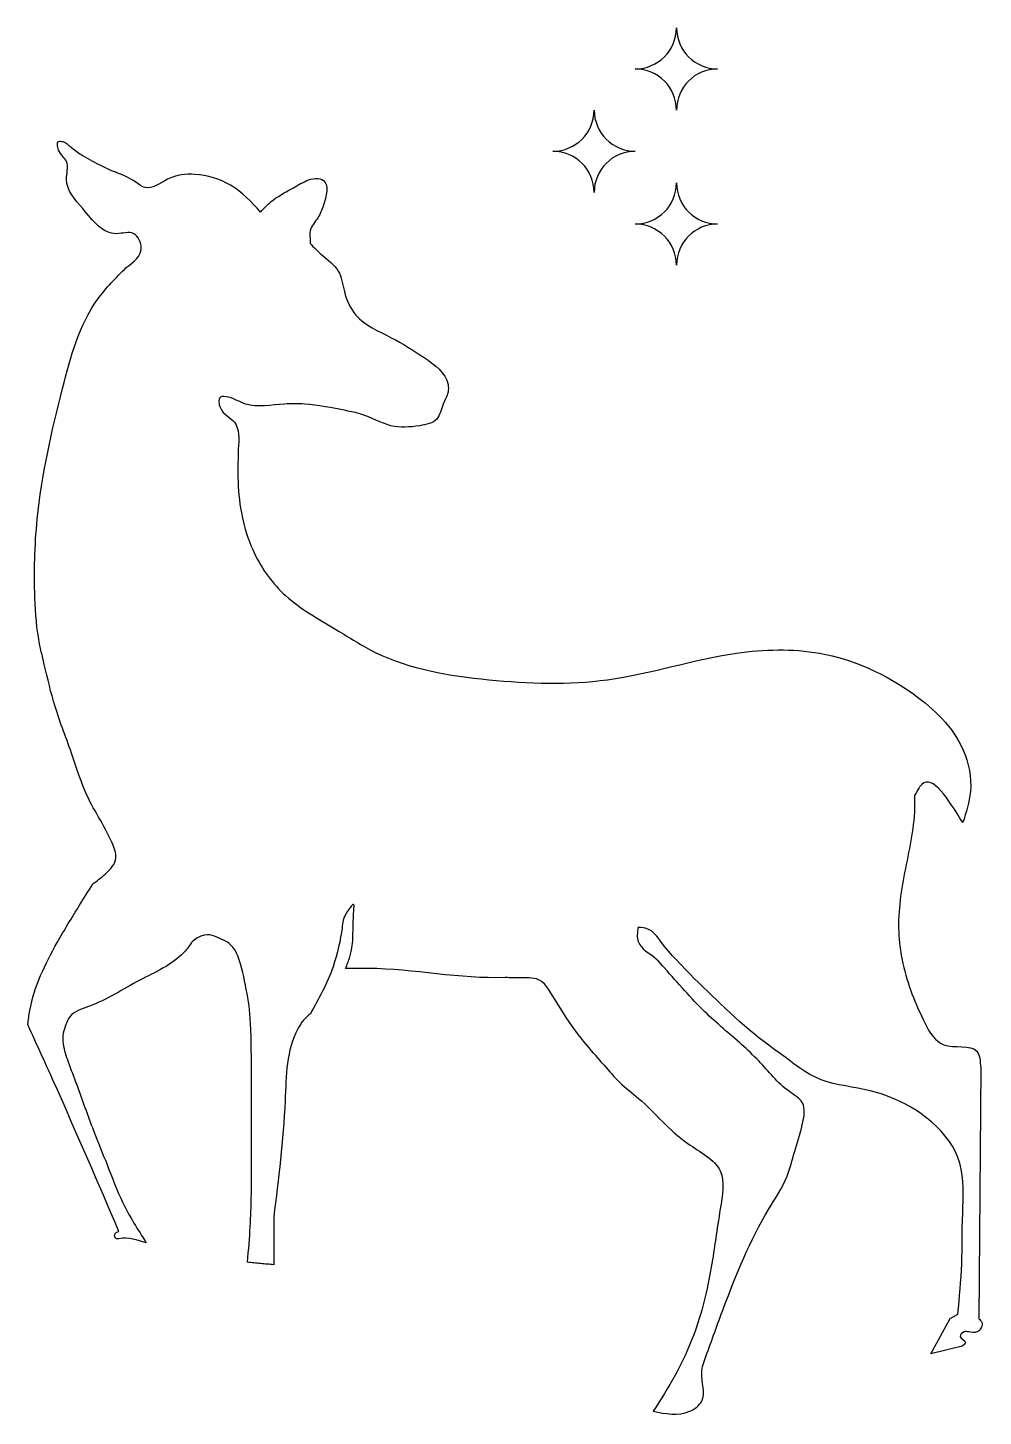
# Model space of a CAD drawing. Header units: millimetres. Extents: x -0.7 to 11.5, y -3.5 to 14.2.
import ezdxf

# ---------------------------------------------------------------- set-up
doc = ezdxf.new("R2010")
doc.units = ezdxf.units.MM

msp = doc.modelspace()

# ---------------------------------------------------------------- linework, layer by layer
for p, q in [((7.228, 2.732), (7.168, 2.743)), ((7.302, 2.7), (7.228, 2.732)), ((7.372, 2.632), (7.302, 2.7)), ((7.421, 2.564), (7.372, 2.632)), ((7.469, 2.501), (7.421, 2.564)), ((7.52, 2.439), (7.469, 2.501)), ((7.573, 2.38), (7.52, 2.439)), ((7.604, 2.346), (7.573, 2.38)), ((7.681, 2.264), (7.604, 2.346)), ((7.737, 2.206), (7.681, 2.264)), ((7.793, 2.149), (7.737, 2.206)), ((7.849, 2.093), (7.793, 2.149)), ((7.906, 2.036), (7.849, 2.093)), ((7.964, 1.98), (7.906, 2.036)), ((8.021, 1.924), (7.964, 1.98)), ((8.079, 1.869), (8.021, 1.924)), ((8.137, 1.813), (8.079, 1.869)), ((8.17, 1.781), (8.137, 1.813)), ((8.253, 1.702), (8.17, 1.781)), ((8.312, 1.647), (8.253, 1.702)), ((8.371, 1.593), (8.312, 1.647)), ((8.43, 1.539), (8.371, 1.593)), ((8.49, 1.486), (8.43, 1.539)), ((8.574, 1.416), (8.49, 1.486)), ((8.612, 1.384), (8.574, 1.416)), ((8.675, 1.335), (8.612, 1.384)), ((8.738, 1.286), (8.675, 1.335)), ((8.802, 1.238), (8.738, 1.286)), ((8.867, 1.191), (8.802, 1.238)), ((8.931, 1.143), (8.867, 1.191)), ((9.021, 1.077), (8.931, 1.143)), ((9.061, 1.047), (9.021, 1.077)), ((9.126, 0.998), (9.061, 1.047)), ((9.191, 0.951), (9.126, 0.998)), ((9.258, 0.906), (9.191, 0.951)), ((9.326, 0.865), (9.258, 0.906)), ((11.505, 0.951), (11.481, -2.253)), ((9.422, 0.817), (9.326, 0.865)), ((9.469, 0.798), (9.422, 0.817)), ((9.544, 0.772), (9.469, 0.798)), ((9.621, 0.752), (9.544, 0.772)), ((9.699, 0.734), (9.621, 0.752)), ((9.778, 0.719), (9.699, 0.734)), ((9.858, 0.705), (9.778, 0.719)), ((9.937, 0.69), (9.858, 0.705)), ((10.054, 0.667), (9.937, 0.69)), ((10.096, 0.657), (10.054, 0.667)), ((10.173, 0.636), (10.096, 0.657)), ((10.25, 0.613), (10.173, 0.636)), ((10.326, 0.586), (10.25, 0.613)), ((10.4, 0.556), (10.326, 0.586)), ((10.473, 0.523), (10.4, 0.556)), ((10.545, 0.487), (10.473, 0.523)), ((10.615, 0.448), (10.545, 0.487)), ((10.684, 0.405), (10.615, 0.448)), ((10.741, 0.367), (10.684, 0.405)), ((10.818, 0.31), (10.741, 0.367)), ((10.882, 0.257), (10.818, 0.31)), ((10.942, 0.201), (10.882, 0.257)), ((11, 0.142), (10.942, 0.201)), ((11.053, 0.08), (11, 0.142)), ((11.101, 0.016), (11.053, 0.08)), ((11.145, -0.051), (11.101, 0.016)), ((11.182, -0.121), (11.145, -0.051)), ((11.208, -0.18), (11.182, -0.121)), ((11.237, -0.267), (11.208, -0.18)), ((11.255, -0.344), (11.237, -0.267)), ((11.268, -0.422), (11.255, -0.344)), ((11.276, -0.501), (11.268, -0.422)), ((11.28, -0.581), (11.276, -0.501)), ((11.282, -0.663), (11.28, -0.581)), ((11.281, -0.745), (11.282, -0.663)), ((11.275, -0.909), (11.278, -0.827)), ((11.278, -0.827), (11.281, -0.745)), ((11.269, -1.105), (11.272, -0.991)), ((11.272, -0.991), (11.275, -0.909)), ((11.269, -1.153), (11.269, -1.105)), ((11.269, -1.233), (11.269, -1.153)), ((11.269, -1.325), (11.269, -1.233)), ((11.266, -1.472), (11.268, -1.393)), ((11.268, -1.393), (11.269, -1.325)), ((2.483, -1.487), (2.483, -1.564)), ((11.259, -1.632), (11.263, -1.552)), ((11.263, -1.552), (11.266, -1.472)), ((11.249, -1.792), (11.254, -1.712)), ((11.254, -1.712), (11.259, -1.632)), ((11.236, -1.952), (11.242, -1.872)), ((11.242, -1.872), (11.249, -1.792)), ((11.214, -2.192), (11.221, -2.112)), ((11.221, -2.112), (11.229, -2.032)), ((11.229, -2.032), (11.236, -1.952)), ((10.869, -2.7), (11.116, -2.247)), ((11.116, -2.247), (11.214, -2.192)), ((11.267, -2.602), (10.869, -2.7))]:
    msp.add_line(p, q)
for centre, start, end in [((7.097, 14.227), 270, 0), ((8.148, 14.227), 180, 270), ((7.097, 13.176), 0, 90), ((8.148, 13.176), 90, 180), ((6.046, 13.176), 270, 0), ((7.097, 13.176), 180, 270), ((6.046, 12.125), 0, 90), ((7.097, 12.125), 90, 180), ((7.097, 12.247), 270, 0), ((8.148, 12.247), 180, 270), ((7.097, 11.196), 0, 90), ((8.148, 11.196), 90, 180)]:
    msp.add_arc(centre, 0.525, start, end)
for points, knots in [([(0.601, 11.167), (0.695, 11.237), (0.853, 11.355), (0.715, 11.658), (0.347, 11.526), (0.074, 11.903), (-0.213, 12.203), (-0.115, 12.526), (-0.265, 12.618), (-0.293, 12.785), (-0.178, 12.774), (-0.1, 12.694), (0.05, 12.585), (0.245, 12.487), (0.389, 12.411), (0.46, 12.386)], [0, 0, 0, 0, 0.311168, 0.520968, 0.739674, 1.277215, 1.704614, 1.930194, 2.109543, 2.217283, 2.2712, 2.392667, 2.55639, 2.821781, 3.046644, 3.046644, 3.046644, 3.046644]), ([(2.315, 11.875), (2.197, 12.002), (1.969, 12.246), (1.516, 12.381), (1.143, 12.339), (0.888, 12.126), (0.682, 12.298), (0.55, 12.35), (0.46, 12.386)], [0, 0, 0, 0, 0.512938, 0.988922, 1.343138, 1.648543, 1.785107, 2.079964, 2.079964, 2.079964, 2.079964]), ([(2.315, 11.875), (2.358, 11.922), (2.471, 12.044), (2.685, 12.153), (2.868, 12.265), (3.007, 12.314), (3.208, 12.269), (3.13, 11.989), (3.056, 11.795), (2.925, 11.659), (2.949, 11.535), (2.948, 11.48), (2.948, 11.472)], [0, 0, 0, 0, 0.048835, 0.1272029, 0.181979, 0.2136515, 0.2397379, 0.3209009, 0.3661502, 0.414422, 0.450943, 0.4567408, 0.4567408, 0.4567408, 0.4567408]), ([(2.948, 11.472), (2.995, 11.424), (3.111, 11.305), (3.34, 11.149), (3.374, 10.835), (3.535, 10.473), (3.985, 10.285), (4.382, 10.036), (4.71, 9.801), (4.715, 9.549), (4.626, 9.417), (4.593, 9.193), (4.292, 9.132), (3.96, 9.111), (3.667, 9.289), (3.293, 9.36), (2.968, 9.429), (2.545, 9.43), (2.187, 9.36), (1.966, 9.505), (1.767, 9.538), (1.794, 9.301), (2.054, 9.207), (2.039, 8.978), (2.031, 8.846)], [0, 0, 0, 0, 0.052538, 0.128687, 0.198686, 0.284381, 0.421704, 0.547616, 0.665179, 0.690854, 0.732379, 0.786222, 0.845433, 0.93993, 1.044925, 1.095408, 1.232995, 1.297636, 1.424797, 1.485279, 1.51225, 1.547183, 1.612848, 1.702199, 1.702199, 1.702199, 1.702199]), ([(0.173, 3.296), (0.226, 3.336), (0.344, 3.425), (0.502, 3.596), (0.373, 3.978), (0.096, 4.352), (-0.091, 4.979), (-0.312, 5.52), (-0.427, 6.029), (-0.545, 6.511), (-0.57, 6.964), (-0.571, 7.475), (-0.516, 8.352), (-0.264, 9.457), (0.049, 10.615), (0.47, 11.036), (0.601, 11.167)], [0, 0, 0, 0, 0.052172, 0.116467, 0.154559, 0.343508, 0.478825, 0.651952, 0.793294, 0.878879, 1.033324, 1.140162, 1.272104, 1.706884, 2.020304, 2.160706, 2.160706, 2.160706, 2.160706]), ([(2.031, 8.846), (2.026, 8.688), (2.014, 8.236), (2.157, 7.558), (2.628, 6.91), (3.229, 6.585), (4.027, 6.067), (5.238, 5.872), (6.808, 5.817), (8.169, 6.277), (9.547, 6.318), (10.584, 5.845), (11.287, 5.171), (11.418, 4.515), (11.319, 4.212), (11.276, 4.081)], [0, 0, 0, 0, 0.122107, 0.347403, 0.518589, 0.719761, 0.86607, 1.247574, 1.636341, 2.066815, 2.338952, 2.675042, 2.918555, 3.056137, 3.161122, 3.161122, 3.161122, 3.161122]), ([(11.276, 4.081), (11.084, 4.389), (10.847, 4.771), (10.691, 4.481), (10.661, 4.426)], [0, 0, 0, 0, 0.1829564, 0.2264109, 0.2264109, 0.2264109, 0.2264109]), ([(10.661, 4.426), (10.661, 4.372), (10.666, 4.041), (10.522, 3.454), (10.426, 2.787), (10.53, 2.126), (10.707, 1.666), (10.995, 1.149), (11.482, 1.282), (11.499, 1.035), (11.505, 0.951)], [0, 0, 0, 0, 0.041351, 0.254374, 0.461854, 0.554204, 0.762662, 0.855446, 0.96513, 1.021388, 1.021388, 1.021388, 1.021388]), ([(-0.656, 1.504), (-0.648, 1.563), (-0.601, 1.933), (-0.352, 2.448), (-0.037, 2.96), (0.117, 3.207), (0.173, 3.296)], [0, 0, 0, 0, 0.0460154, 0.2859649, 0.4286329, 0.5098879, 0.5098879, 0.5098879, 0.5098879]), ([(3.398, 2.219), (3.419, 2.269), (3.521, 2.512), (3.48, 2.738), (3.515, 3.074), (3.369, 2.891), (3.353, 2.667), (3.246, 2.169), (3.057, 1.833), (2.95, 1.642)], [0, 0, 0, 0, 0.0408003, 0.1986126, 0.2117875, 0.2410793, 0.2998101, 0.4299311, 0.6000001, 0.6000001, 0.6000001, 0.6000001]), ([(7.244, 2.425), (7.201, 2.467), (7.112, 2.554), (7.127, 2.679), (7.135, 2.744)], [0, 0, 0, 0, 0.1709637, 0.3554631, 0.3554631, 0.3554631, 0.3554631]), ([(1.449, 2.568), (1.413, 2.518), (1.247, 2.287), (0.731, 2.075), (0.29, 1.772), (-0.105, 1.661), (-0.172, 1.502), (-0.212, 1.388), (-0.207, 1.221), (-0.134, 1.003), (0.007, 0.64), (0.158, 0.196), (0.366, -0.301), (0.55, -0.8), (0.75, -1.116), (0.856, -1.283)], [0, 0, 0, 0, 0.046846, 0.217552, 0.405704, 0.476297, 0.503941, 0.53357, 0.568999, 0.62953, 0.709624, 0.869028, 0.989161, 1.124609, 1.276289, 1.276289, 1.276289, 1.276289]), ([(7.325, -3.433), (7.484, -3.465), (7.711, -3.51), (8.028, -3.279), (7.905, -2.984), (8.049, -2.594), (8.302, -1.889), (8.619, -1.102), (9.036, -0.494), (9.128, -0.107), (9.227, 0.182), (9.286, 0.514), (8.948, 0.702), (8.74, 0.985), (8.375, 1.322), (7.936, 1.683), (7.583, 2.104), (7.33, 2.38), (7.244, 2.425)], [0, 0, 0, 0, 0.466549, 0.666141, 1.030118, 1.243332, 1.901521, 3.28718, 3.771051, 4.092765, 4.456845, 4.739152, 4.955089, 5.509238, 5.810262, 6.440193, 7.200542, 7.49882, 7.49882, 7.49882, 7.49882]), ([(5.437, 2.103), (4.862, 2.082), (4.217, 2.225), (3.536, 2.219), (3.439, 2.219), (3.398, 2.219)], [0.0618583, 0.0618583, 0.0618583, 0.0618583, 0.5111435, 0.5536561, 0.5855405, 0.5855405, 0.5855405, 0.5855405]), ([(6.699, 0.986), (6.555, 1.148), (6.291, 1.445), (6.076, 1.827), (5.885, 2.106), (5.653, 2.097), (5.504, 2.101), (5.437, 2.103)], [0, 0, 0, 0, 0.644346, 1.181102, 1.348803, 1.598498, 1.804691, 1.804691, 1.804691, 1.804691]), ([(2.95, 1.642), (2.92, 1.615), (2.857, 1.559), (2.642, 1.222), (2.643, 0.326), (2.544, -0.467), (2.483, -0.955)], [0, 0, 0, 0, 0.031111, 0.0642612, 0.3035852, 0.6862672, 0.6862672, 0.6862672, 0.6862672]), ([(0.508, -1.138), (0.243, -0.522), (-0.137, 0.362), (-0.535, 1.238), (-0.656, 1.504)], [0, 0, 0, 0, 0.5156336, 0.7400335, 0.7400335, 0.7400335, 0.7400335]), ([(6.699, 0.986), (6.763, 0.91), (6.894, 0.753), (7.289, 0.458), (7.627, 0.017), (8.281, -0.297), (8.157, -0.961), (8.086, -1.527), (7.935, -2.257), (7.681, -2.879), (7.422, -3.282), (7.325, -3.433)], [0, 0, 0, 0, 0.075675, 0.157262, 0.375165, 0.514612, 0.639017, 0.831175, 0.975883, 1.205714, 1.343869, 1.343869, 1.343869, 1.343869]), ([(0.856, -1.283), (0.744, -1.247), (0.621, -1.208), (0.463, -1.238), (0.437, -1.162), (0.484, -1.146), (0.508, -1.138)], [0, 0, 0, 0, 0.0909112, 0.098743, 0.1139149, 0.1310287, 0.1310287, 0.1310287, 0.1310287]), ([(11.481, -2.253), (11.497, -2.267), (11.552, -2.311), (11.475, -2.448), (11.367, -2.422), (11.287, -2.409), (11.204, -2.493), (11.348, -2.544), (11.29, -2.586), (11.267, -2.602)], [0, 0, 0, 0, 0.0153735, 0.0505604, 0.0782533, 0.0934573, 0.1131228, 0.1388616, 0.1557653, 0.1557653, 0.1557653, 0.1557653])]:
    msp.add_open_spline(points, degree=3, knots=knots)
for points, degree in [([(2.146, -1.53), (2.182, -1.204), (2.201, -0.656), (2.201, -0.105), (2.201, 1.436), (2.171, 1.767), (2.077, 2.249), (1.977, 2.528), (1.761, 2.616), (1.601, 2.686), (1.449, 2.568)], 3), ([(7.168, 2.743), (7.157, 2.743), (7.146, 2.744), (7.135, 2.744)], 3), ([(2.483, -0.955), (2.483, -1.158), (2.483, -1.361), (2.483, -1.564)], 3), ([(2.483, -1.564), (2.146, -1.53)], 1)]:
    msp.add_open_spline(points, degree=degree)

doc.saveas('drawing.dxf')
